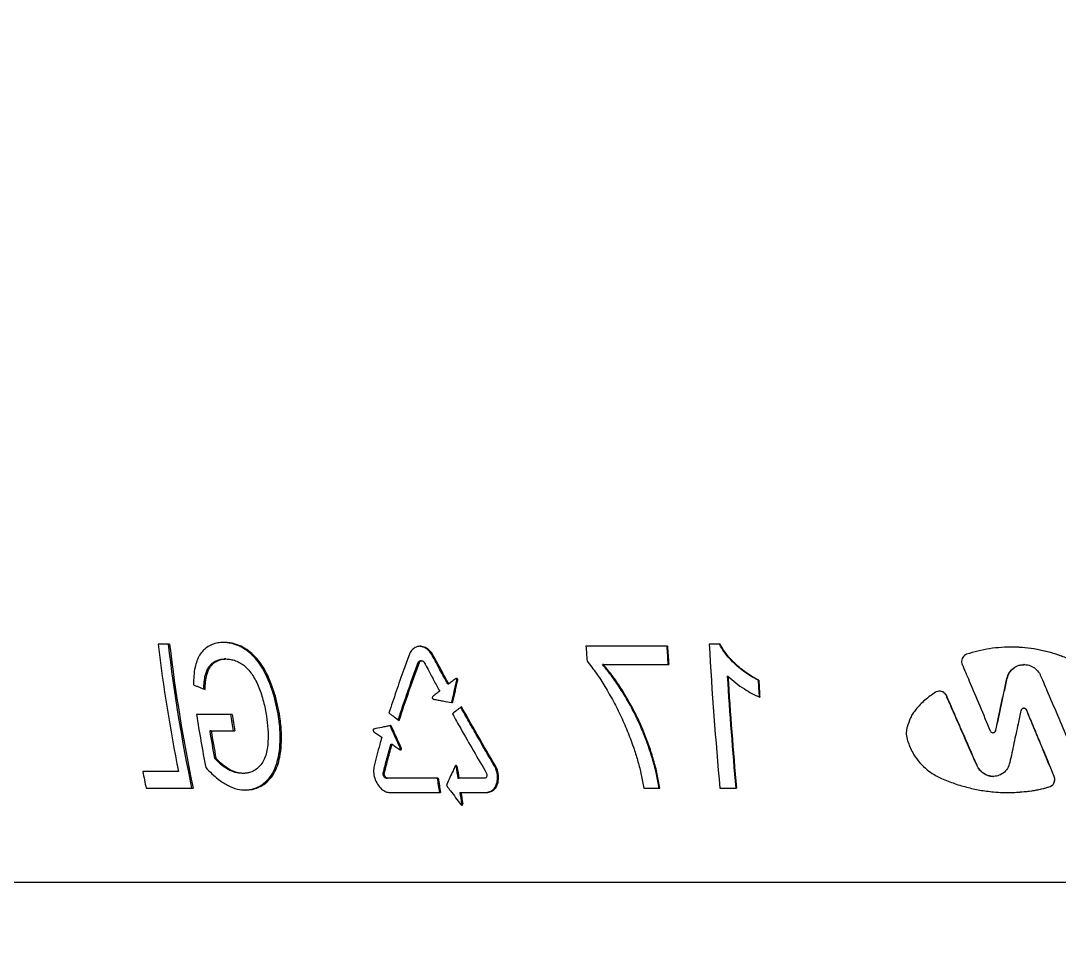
# Model space of a CAD drawing. Header units: millimetres. Extents: x 8 to 867, y 8 to 585.
# Drawn here: x 703.12 to 731.97, y 188.93 to 214.97 of the extents above; entities that cross this region are included whole.
import ezdxf

# ---------------------------------------------------------------- set-up
doc = ezdxf.new("R2010")
doc.units = ezdxf.units.MM
doc.layers.add('HATCH', color=3, linetype='Continuous')
doc.layers.add('OUTLINE', color=7, linetype='Continuous', lineweight=25)

msp = doc.modelspace()

# ---------------------------------------------------------------- hatches: boundary and pattern name
at = {"layer": 'HATCH'}
h = msp.add_hatch(dxfattribs=at)
h.set_pattern_fill('NET', color=256, angle=45, style=0)
edge = h.paths.add_edge_path(flags=0)
edge.add_spline(control_points=[(702.53334, 191.02876), (701.87228, 193.0382), (701.37378, 195.08713), (700.86983, 198.21973), (700.74266, 199.27384), (700.61491, 200.87031), (700.58295, 201.4044), (700.54056, 202.46816), (700.53004, 202.99898), (700.53004, 203.52876)], knot_values=[0, 0, 0, 0, 0.5, 0.5, 0.75, 0.75, 0.875, 0.875, 1, 1, 1, 1], weights=[1, 1, 1, 1, 1, 1, 1, 1, 1, 1], degree=3, periodic=0)
edge.add_line((700.53004, 203.52876), (700.53004, 206.52876))
edge.add_spline(control_points=[(700.53004, 206.52876), (700.53004, 206.97176), (700.54476, 207.85715), (700.58883, 208.74134), (700.61821, 209.18313)], knot_values=[0, 0, 0, 0, 0.5, 1, 1, 1, 1], weights=[1, 1, 1, 1, 1], degree=3, periodic=0)
edge.add_line((700.61821, 209.18313), (703.05964, 245.89283))
edge.add_spline(control_points=[(703.05963, 245.89283), (703.16588, 247.49034), (703.2341, 249.09658), (703.29278, 252.31523), (703.28321, 253.92087), (703.23522, 255.52289)], knot_values=[0, 0, 0, 0, 0.5, 0.5, 1, 1, 1, 1], weights=[1, 1, 1, 1, 1, 1], degree=3, periodic=0)
edge.add_line((703.23522, 255.52289), (700.57488, 344.33463))
edge.add_spline(control_points=[(700.57488, 344.33463), (700.55995, 344.83289), (700.53754, 345.83017), (700.53004, 346.82897), (700.53004, 347.32876)], knot_values=[0, 0, 0, 0, 0.5, 1, 1, 1, 1], weights=[1, 1, 1, 1, 1], degree=3, periodic=0)
edge.add_line((700.53004, 347.32876), (700.53004, 350.32876))
edge.add_spline(control_points=[(700.53004, 350.32876), (700.53004, 350.85589), (700.58334, 351.39131), (700.7921, 352.42719), (700.94642, 352.93052), (701.25336, 353.66342), (701.36894, 353.90498), (701.62235, 354.37282), (701.7603, 354.59971), (702.0586, 355.03948), (702.21977, 355.25328), (702.56041, 355.66111), (702.7397, 355.85516), (702.92772, 356.03961)], knot_values=[0, 0, 0, 0, 0.25, 0.25, 0.5, 0.5, 0.625, 0.625, 0.75, 0.75, 0.875, 0.875, 1, 1, 1, 1], weights=[1, 1, 1, 1, 1, 1, 1, 1, 1, 1, 1, 1, 1, 1], degree=3, periodic=0)
edge.add_line((702.92772, 356.03961), (709.1441, 362.13783))
edge.add_spline(control_points=[(709.14409, 362.13782), (710.45693, 363.42571), (711.57531, 364.94465), (712.41527, 366.5807), (712.84583, 367.41933), (713.20874, 368.29622), (713.49672, 369.19385), (713.7847, 370.09148), (713.9997, 371.01583), (714.13739, 371.94841)], knot_values=[0, 0, 0, 0, 0.00551722, 0.00551722, 0.00551722, 0.00831843, 0.00831843, 0.00831843, 0.01111964, 0.01111964, 0.01111964, 0.01111964], weights=[1, 1, 1, 1, 1, 1, 1, 1, 1, 1], degree=3, periodic=0)
edge.add_spline(control_points=[(714.13739, 371.94841), (714.3676, 373.5076), (714.59781, 375.0668), (714.82802, 376.62599), (716.52327, 388.10771), (718.21851, 399.58943), (719.91377, 411.07115), (720.44345, 414.65857), (720.97313, 418.246), (721.50281, 421.83342)], knot_values=[0.03009029, 0.03009029, 0.03009029, 0.03009029, 0.03481859, 0.03481859, 0.03481859, 0.06963717, 0.06963717, 0.06963717, 0.08051612, 0.08051612, 0.08051612, 0.08051612], weights=[1, 1, 1, 1, 1, 1, 1, 1, 1, 1], degree=3, periodic=0)
edge.add_line((721.50281, 421.83342), (711.96193, 421.83342))
edge.add_arc((711.96193, 418.83342), 3, 90, 179.264724)
edge.add_line((708.96218, 418.87192), (709.02061, 419.26769))
edge.add_arc((711.96193, 418.83342), 2.97321, -8.398774, 171.601226, ccw=False)
edge.add_line((714.90325, 418.39915), (707.94045, 371.24018))
edge.add_arc((701.53667, 372.18567), 6.47321, 314.450441, 351.601226, ccw=False)
edge.add_line((706.0698, 367.56473), (698.70704, 360.34188))
edge.add_arc((708.5299, 350.32876), 14.02679, 134.450441, 180)
edge.add_line((694.5031, 350.32876), (694.5031, 347.32876))
edge.add_arc((800.5299, 347.32876), 106.02679, 180, 181.7157666)
edge.add_line((694.55064, 344.15418), (697.21097, 255.34244))
edge.add_arc((603.2799, 252.52876), 93.97321, -3.8049034, 1.7157666, ccw=False)
edge.add_line((697.04597, 246.29276), (694.60456, 209.58306))
edge.add_arc((740.5299, 206.52876), 46.02679, 176.195097, 180)
edge.add_line((694.5031, 206.52876), (694.5031, 203.52876))
edge.add_arc((929.95048, 203.52876), 235.44738, 180, 183.5384484)
edge.add_line((694.95196, 188.99734), (702.53334, 191.02876))

# ---------------------------------------------------------------- linework, layer by layer
at = {"layer": 'OUTLINE'}
for p, q in [((707.25589, 197.64876), (706.93728, 197.64876)), ((708.76111, 197.70004), (708.72223, 197.70004)), ((722.55114, 197.64876), (722.24898, 197.64876)), ((721.08983, 197.59748), (718.82456, 197.59748)), ((708.82206, 197.2385), (708.78312, 197.2385)), ((714.16535, 197.14374), (714.19625, 197.14374)), ((714.25741, 197.19147), (714.2263, 197.19147)), ((719.30775, 197.08465), (719.28451, 197.08465)), ((719.30775, 197.08465), (721.12235, 197.08465)), ((730.99713, 197.08364), (730.99127, 197.08364)), ((722.75116, 196.76575), (722.76926, 196.76575)), ((714.98554, 196.54504), (715.01538, 196.54504)), ((715.23411, 196.64662), (715.26354, 196.64662)), ((723.60803, 196.64876), (723.62486, 196.64876)), ((715.09986, 196.0515), (715.12968, 196.0515)), ((728.85331, 196.174), (728.86228, 196.174)), ((708.9929, 195.70004), (708.00371, 195.70004)), ((710.32205, 195.62952), (710.28477, 195.62952)), ((731.06344, 195.81738), (731.06909, 195.81738)), ((713.39317, 195.36247), (713.42582, 195.36247)), ((708.41198, 195.2385), (708.3716, 195.2385)), ((708.41198, 195.2385), (709.06604, 195.2385)), ((730.20695, 195.25854), (730.21394, 195.25854)), ((713.40341, 194.86893), (713.43624, 194.86893)), ((713.66107, 194.76736), (713.69354, 194.76736)), ((708.54491, 194.48049), (708.50437, 194.48049)), ((715.21871, 194.23754), (715.24899, 194.23754)), ((707.5055, 194.1103), (706.51004, 194.1103)), ((709.30938, 194.05902), (709.2698, 194.05902)), ((713.27811, 193.92876), (713.31154, 193.92876)), ((714.72145, 193.92876), (713.31154, 193.92876)), ((715.26286, 193.92876), (715.29319, 193.92876)), ((716.00795, 193.92876), (715.29319, 193.92876)), ((730.13592, 193.97742), (730.14349, 193.97742)), ((706.60795, 193.64876), (707.91098, 193.64876)), ((709.36916, 193.59748), (709.32941, 193.59748)), ((720.42953, 193.64876), (720.87455, 193.64876)), ((722.54722, 193.64876), (723.00591, 193.64876)), ((731.71923, 193.69513), (731.724, 193.69513)), ((713.37714, 193.52876), (714.78274, 193.52876)), ((715.32232, 193.52876), (715.35274, 193.52876)), ((715.35274, 193.52876), (716.06531, 193.52876)), ((730.67223, 193.53038), (731.20753, 193.57681)), ((715.36999, 193.21998), (715.40048, 193.21998)), ((767.02645, 191.02876), (702.53334, 191.02876))]:
    msp.add_line(p, q, dxfattribs=at)
for centre, radius, start, end in [((754.29708, 203.43911), 47.71246, 186.970561, 191.275191), ((755.0949, 203.42657), 48.22751, 186.880742, 191.697431), ((755.07519, 203.42667), 48.1671, 186.889539, 191.712436), ((824.58071, 203.26766), 102.48588, 183.1428827, 185.3854747), ((800.9825, 203.41068), 82.36334, 184.0473019, 184.3368149), ((816.8529, 203.40531), 95.95946, 183.4698786, 183.7766905), ((816.958, 203.41867), 96.04474, 183.4747813, 183.7813224), ((828.49289, 203.21615), 105.93828, 183.4908048, 185.1815004), ((828.36859, 203.21581), 105.79614, 183.4953137, 185.1882937), ((838.75959, 203.30362), 115.3437, 183.3075717, 183.5428278), ((839.31293, 203.34439), 115.88167, 183.312391, 183.5465561), ((756.1649, 203.38707), 48.77079, 189.068519, 190.8338), ((759.134, 203.40498), 50.76845, 188.729299, 189.256657), ((758.8136, 203.35809), 50.40583, 188.738672, 189.269841), ((756.98847, 203.36283), 49.29101, 189.486996, 190.381532), ((757.0297, 203.37394), 49.2937, 189.49957, 190.394092), ((779.27888, 203.23829), 64.6894, 187.9979668, 188.2742377), ((778.54421, 203.14038), 63.91827, 188.0064574, 188.2860685), ((751.20248, 203.35024), 45.6376, 191.681049, 192.273389), ((776.23651, 203.14168), 62.23201, 188.513444, 188.8860025), ((776.68792, 203.21923), 62.65905, 188.5266994, 188.8967307), ((777.88045, 203.02898), 63.27538, 188.6350892, 188.9180038), ((777.51199, 202.98088), 62.8738, 188.6463334, 188.9310643)]:
    msp.add_arc(centre, radius, start, end, dxfattribs=at)
for points, knots in [([(708.76111, 197.70004), (708.70579, 197.69604), (708.59508, 197.68803), (708.43666, 197.64459), (708.29748, 197.57085), (708.18035, 197.46977), (708.08474, 197.34697), (708.01165, 197.19045), (707.95752, 196.99765), (707.92708, 196.77154), (707.92127, 196.60483), (707.91836, 196.52135)], [0, 0, 0, 0, 0.120141612, 0.240478519, 0.360016674, 0.459342445, 0.558459125, 0.65842212, 0.758503262, 0.879075652, 1, 1, 1, 1]), ([(710.28477, 195.62952), (710.26542, 195.73908), (710.22667, 195.95848), (710.14039, 196.28348), (710.03339, 196.58579), (709.90808, 196.85993), (709.76576, 197.10217), (709.59874, 197.30852), (709.4094, 197.4775), (709.20405, 197.59834), (709.01631, 197.66579), (708.86341, 197.69304), (708.78254, 197.69678), (708.74603, 197.69846)], [0, 0, 0, 0, 0.10440046, 0.20907123, 0.3131782, 0.40502301, 0.49667025, 0.589314, 0.6819526, 0.78220175, 0.88256963, 0.94699895, 1, 1, 1, 1]), ([(710.32205, 195.62952), (710.30265, 195.73924), (710.2638, 195.95897), (710.17733, 196.28446), (710.07021, 196.58696), (709.94488, 196.86103), (709.80271, 197.10297), (709.63588, 197.3091), (709.44681, 197.47786), (709.24184, 197.59849), (709.05446, 197.66598), (708.89394, 197.69419), (708.8054, 197.69809), (708.76111, 197.70004)], [0, 0, 0, 0, 0.10344585, 0.20715819, 0.31030936, 0.40106504, 0.49162382, 0.58316916, 0.67470943, 0.77368792, 0.87278148, 0.93636257, 1, 1, 1, 1]), ([(723.60803, 196.64876), (723.53062, 196.69094), (723.37529, 196.77558), (723.16668, 196.92264), (722.97932, 197.08029), (722.81232, 197.24759), (722.65505, 197.43289), (722.57385, 197.57634), (722.53286, 197.64876)], [0, 0, 0, 0, 0.17945006, 0.36006814, 0.51575381, 0.67262333, 0.83473412, 1, 1, 1, 1]), ([(723.62486, 196.64876), (723.54761, 196.69091), (723.3926, 196.77548), (723.18435, 196.92248), (722.9972, 197.0801), (722.83033, 197.24749), (722.6732, 197.43286), (722.59209, 197.57633), (722.55114, 197.64876)], [0, 0, 0, 0, 0.179256657, 0.359684145, 0.515457163, 0.67242394, 0.834633504, 1, 1, 1, 1]), ([(713.91068, 197.35036), (713.86148, 197.21588), (713.73844, 196.87961), (713.55008, 196.34204), (713.4174, 195.93945), (713.35105, 195.73812)], [0, 0, 0, 0, 0.24990356, 0.62488262, 1, 1, 1, 1]), ([(714.58349, 197.33794), (714.55374, 197.38422), (714.49419, 197.47685), (714.36825, 197.56534), (714.23521, 197.60027), (714.10753, 197.5795), (713.99883, 197.50686), (713.93825, 197.41927), (713.91531, 197.36194), (713.91068, 197.35036)], [0, 0, 0, 0, 0.16381392, 0.32792685, 0.48966281, 0.64401621, 0.80010846, 0.95963737, 1, 1, 1, 1]), ([(714.55322, 197.33794), (714.52344, 197.38395), (714.46382, 197.47605), (714.3414, 197.56578), (714.25553, 197.58091), (714.2149, 197.58807)], [0, 0, 0, 0, 0.34461202, 0.68984361, 1, 1, 1, 1]), ([(714.98554, 196.54504), (714.91292, 196.6771), (714.80399, 196.8752), (714.66028, 197.13956), (714.5889, 197.27181), (714.55322, 197.33794)], [0, 0, 0, 0, 0.49996326, 0.74997404, 1, 1, 1, 1]), ([(715.01538, 196.54504), (714.94283, 196.6771), (714.834, 196.8752), (714.69044, 197.13956), (714.61914, 197.27181), (714.58349, 197.33794)], [0, 0, 0, 0, 0.49996369, 0.74997223, 1, 1, 1, 1]), ([(729.39843, 197.37062), (729.37679, 197.36066), (729.33351, 197.34072), (729.28646, 197.28551), (729.26064, 197.21898), (729.25685, 197.14962), (729.27071, 197.10705), (729.27713, 197.08732)], [0, 0, 0, 0, 0.20638897, 0.412842, 0.6173887, 0.82263699, 1, 1, 1, 1]), ([(732.30969, 197.20715), (732.20843, 197.24982), (732.0059, 197.33513), (731.68759, 197.43302), (731.36027, 197.507), (731.02852, 197.55319), (730.69829, 197.57172), (730.36859, 197.56365), (730.03871, 197.52748), (729.71241, 197.46563), (729.5024, 197.40208), (729.39843, 197.37062)], [0, 0, 0, 0, 0.10967647, 0.21935048, 0.33221804, 0.44508451, 0.55458175, 0.66407945, 0.77678997, 0.88950117, 1, 1, 1, 1]), ([(732.30599, 197.20715), (732.20443, 197.24988), (732.00133, 197.33532), (731.68215, 197.43313), (731.35391, 197.50765), (731.02137, 197.55182), (730.77894, 197.57046), (730.64972, 197.56645), (730.62947, 197.56582)], [0, 0, 0, 0, 0.19075916, 0.38151497, 0.57782551, 0.77413407, 0.96459284, 1, 1, 1, 1]), ([(708.2045, 196.40705), (708.20805, 196.47194), (708.21543, 196.60665), (708.24252, 196.77851), (708.28676, 196.91465), (708.33893, 197.01265), (708.4042, 197.08992), (708.48237, 197.1542), (708.57296, 197.2038), (708.67561, 197.2334), (708.74738, 197.2368), (708.78312, 197.2385)], [0, 0, 0, 0, 0.13701253, 0.28441795, 0.37940879, 0.47432187, 0.56871809, 0.66325077, 0.77581537, 0.88835884, 1, 1, 1, 1]), ([(708.24353, 196.39155), (708.24729, 196.46169), (708.25481, 196.60169), (708.28243, 196.77864), (708.32661, 196.91478), (708.37869, 197.01278), (708.4439, 197.09005), (708.52196, 197.15432), (708.61243, 197.20389), (708.71486, 197.23341), (708.78645, 197.23681), (708.82206, 197.2385)], [0, 0, 0, 0, 0.14656011, 0.29252619, 0.38650929, 0.48041365, 0.57381229, 0.66734495, 0.77861629, 0.88986762, 1, 1, 1, 1]), ([(708.82206, 197.2385), (708.86655, 197.23542), (708.9556, 197.22927), (709.0917, 197.19571), (709.22417, 197.1335), (709.3489, 197.04269), (709.46384, 196.92883), (709.56587, 196.78789), (709.65961, 196.62835), (709.71087, 196.50972), (709.73735, 196.44844)], [0, 0, 0, 0, 0.130414084, 0.261000983, 0.390524341, 0.510871657, 0.631010219, 0.751138096, 0.87145082, 1, 1, 1, 1]), ([(713.60883, 195.55033), (713.69609, 195.81235), (713.82806, 196.20859), (714.0168, 196.73998), (714.11583, 197.00914), (714.16535, 197.14374)], [0, 0, 0, 0, 0.49391971, 0.74694066, 1, 1, 1, 1]), ([(713.63473, 195.5315), (713.72384, 195.79979), (713.85754, 196.2023), (714.04804, 196.73997), (714.14684, 197.00914), (714.19625, 197.14374)], [0, 0, 0, 0, 0.4998329, 0.74989581, 1, 1, 1, 1]), ([(714.16535, 197.14374), (714.17018, 197.15317), (714.17986, 197.17209), (714.20235, 197.18893), (714.21926, 197.19027), (714.22668, 197.19085)], [0, 0, 0, 0, 0.35862925, 0.7188114, 1, 1, 1, 1]), ([(714.19625, 197.14374), (714.20106, 197.15324), (714.21071, 197.17229), (714.23419, 197.18888), (714.26026, 197.1932), (714.28588, 197.18653), (714.30924, 197.17), (714.3228, 197.15276), (714.32867, 197.14243), (714.32932, 197.14128)], [0, 0, 0, 0, 0.176720165, 0.354208285, 0.512893144, 0.666555766, 0.820632454, 0.979958059, 1, 1, 1, 1]), ([(714.32932, 197.14128), (714.36501, 197.07516), (714.45423, 196.90986), (714.59817, 196.64553), (714.70721, 196.44743), (714.76174, 196.34838)], [0, 0, 0, 0, 0.2499766, 0.62497193, 1, 1, 1, 1]), ([(718.85499, 197.18241), (718.94351, 197.06938), (719.12129, 196.84237), (719.36025, 196.46217), (719.58984, 196.06044), (719.80537, 195.63373), (719.99945, 195.19209), (720.10767, 194.88835), (720.16192, 194.7361)], [0, 0, 0, 0, 0.156330143, 0.313969546, 0.483444949, 0.653646451, 0.82638118, 1, 1, 1, 1]), ([(720.85281, 193.64876), (720.83184, 193.77887), (720.78987, 194.03916), (720.68527, 194.4288), (720.56221, 194.81742), (720.41455, 195.21144), (720.23916, 195.60386), (720.03562, 195.99537), (719.8098, 196.37679), (719.56293, 196.74621), (719.37709, 196.97212), (719.28451, 197.08465)], [0, 0, 0, 0, 0.104748, 0.20954711, 0.31688602, 0.42419851, 0.53804062, 0.65188685, 0.76823814, 0.88454448, 1, 1, 1, 1]), ([(720.87455, 193.64876), (720.85353, 193.77905), (720.81147, 194.03971), (720.70671, 194.42992), (720.58348, 194.81911), (720.4356, 195.2137), (720.25993, 195.60671), (720.05606, 195.99881), (719.82992, 196.38085), (719.58374, 196.74893), (719.39906, 196.97358), (719.30775, 197.08465)], [0, 0, 0, 0, 0.10492445, 0.20990086, 0.31742087, 0.4249137, 0.53895015, 0.65299272, 0.76954953, 0.88606089, 1, 1, 1, 1]), ([(729.27713, 197.08732), (729.3421, 196.93338), (729.50455, 196.54845), (729.76438, 195.93367), (729.95867, 195.47392), (730.05583, 195.24399)], [0, 0, 0, 0, 0.24989513, 0.62487358, 1, 1, 1, 1]), ([(730.52048, 196.70107), (730.53847, 196.75611), (730.57448, 196.86631), (730.69469, 196.99217), (730.83916, 197.07146), (730.94364, 197.07777), (730.99181, 197.08067)], [0, 0, 0, 0, 0.26394317, 0.52846579, 0.782605, 1, 1, 1, 1]), ([(730.52689, 196.70107), (730.54486, 196.75607), (730.58086, 196.86617), (730.70098, 196.99332), (730.85148, 197.0714), (731.01674, 197.09244), (731.17805, 197.05791), (731.31951, 196.97293), (731.40989, 196.86959), (731.44471, 196.79735), (731.45585, 196.77425)], [0, 0, 0, 0, 0.14052564, 0.2813661, 0.41651891, 0.54793574, 0.6769355, 0.80637099, 0.93806031, 1, 1, 1, 1]), ([(722.76926, 196.76575), (722.84034, 196.69926), (722.98248, 196.56632), (723.21088, 196.41364), (723.4318, 196.27746), (723.57923, 196.20989), (723.65319, 196.176)], [0, 0, 0, 0, 0.27064001, 0.54118815, 0.76984826, 1, 1, 1, 1]), ([(731.45585, 196.77425), (731.52312, 196.61666), (731.69135, 196.22259), (731.95942, 195.59326), (732.15885, 195.12271), (732.25859, 194.88738)], [0, 0, 0, 0, 0.2498858, 0.62486535, 1, 1, 1, 1]), ([(707.91836, 196.52135), (707.94578, 196.51032), (708.00063, 196.48826), (708.10877, 196.44498), (708.19006, 196.41275), (708.24353, 196.39155)], [0, 0, 0, 0, 0.2550529, 0.51011358, 1, 1, 1, 1]), ([(715.21336, 196.69685), (715.1966, 196.68405), (715.16306, 196.65844), (715.09699, 196.60783), (715.04786, 196.57003), (715.01538, 196.54504)], [0, 0, 0, 0, 0.25310421, 0.5062395, 1, 1, 1, 1]), ([(715.09986, 196.0515), (715.12176, 196.15062), (715.15461, 196.29929), (715.1997, 196.49771), (715.22264, 196.59698), (715.23411, 196.64662)], [0, 0, 0, 0, 0.49998222, 0.74998723, 1, 1, 1, 1]), ([(715.12968, 196.0515), (715.15151, 196.15062), (715.18426, 196.29929), (715.22923, 196.49771), (715.2521, 196.59698), (715.26354, 196.64662)], [0, 0, 0, 0, 0.49998332, 0.74998854, 1, 1, 1, 1]), ([(715.26354, 196.64662), (715.26412, 196.65179), (715.26516, 196.66105), (715.26234, 196.67495), (715.2558, 196.68709), (715.24679, 196.69628), (715.23649, 196.70185), (715.22584, 196.70269), (715.21823, 196.69987), (715.2141, 196.69731), (715.21336, 196.69685)], [0, 0, 0, 0, 0.16383549, 0.29280779, 0.42207761, 0.58043058, 0.69884206, 0.81762077, 0.96760301, 1, 1, 1, 1]), ([(715.23411, 196.64662), (715.23469, 196.65179), (715.23572, 196.66102), (715.23293, 196.67499), (715.22633, 196.68687), (715.21962, 196.69472), (715.21487, 196.69706), (715.21423, 196.69737)], [0, 0, 0, 0, 0.27088054, 0.48384346, 0.69729531, 0.95925426, 1, 1, 1, 1]), ([(730.20695, 195.25854), (730.25827, 195.49838), (730.33525, 195.85818), (730.44047, 196.33944), (730.49381, 196.58053), (730.52048, 196.70107)], [0, 0, 0, 0, 0.499907245, 0.74994185, 1, 1, 1, 1]), ([(730.21394, 195.25854), (730.26516, 195.49838), (730.342, 195.85818), (730.44702, 196.33944), (730.50027, 196.58053), (730.52689, 196.70107)], [0, 0, 0, 0, 0.499904918, 0.749943609, 1, 1, 1, 1]), ([(709.73735, 196.44844), (709.76145, 196.38437), (709.80968, 196.25614), (709.8668, 196.0567), (709.914, 195.85433), (709.93633, 195.71853), (709.94754, 195.65036)], [0, 0, 0, 0, 0.24960985, 0.49953688, 0.74881951, 1, 1, 1, 1]), ([(714.56815, 196.19657), (714.56495, 196.19301), (714.55938, 196.18683), (714.55554, 196.17408), (714.55577, 196.16025), (714.55938, 196.14663), (714.56619, 196.13486), (714.57556, 196.12626), (714.58305, 196.12365), (714.58729, 196.12216)], [0, 0, 0, 0, 0.17325545, 0.3010478, 0.42895417, 0.59656089, 0.71833716, 0.84039118, 1, 1, 1, 1]), ([(714.76174, 196.34838), (714.74532, 196.33556), (714.71249, 196.30992), (714.64788, 196.25932), (714.59987, 196.22153), (714.56815, 196.19657)], [0, 0, 0, 0, 0.25336606, 0.50673173, 1, 1, 1, 1]), ([(728.53913, 196.31509), (728.48671, 196.28132), (728.38188, 196.21377), (728.19031, 196.06145), (728.06804, 195.927), (727.98755, 195.8385)], [0, 0, 0, 0, 0.25469518, 0.50939815, 1, 1, 1, 1]), ([(728.86228, 196.174), (728.85248, 196.19922), (728.83287, 196.24972), (728.77489, 196.30728), (728.70511, 196.34093), (728.63211, 196.34823), (728.57612, 196.33512), (728.54754, 196.31964), (728.53913, 196.31509)], [0, 0, 0, 0, 0.19708888, 0.39470133, 0.5787302, 0.75511364, 0.92795617, 1, 1, 1, 1]), ([(728.85331, 196.174), (728.84351, 196.19924), (728.82389, 196.24979), (728.76591, 196.30673), (728.69943, 196.34076), (728.65401, 196.34243), (728.63362, 196.34319)], [0, 0, 0, 0, 0.27033455, 0.54137837, 0.79411603, 1, 1, 1, 1]), ([(714.58729, 196.12216), (714.63067, 196.11407), (714.71742, 196.0979), (714.88758, 196.0663), (715.01498, 196.04277), (715.09855, 196.02733)], [0, 0, 0, 0, 0.25595682, 0.51191675, 1, 1, 1, 1]), ([(715.08445, 196.02994), (715.08652, 196.03097), (715.09141, 196.0334), (715.09677, 196.04121), (715.09883, 196.04808), (715.09986, 196.0515)], [0, 0, 0, 0, 0.26874857, 0.63514796, 1, 1, 1, 1]), ([(715.09855, 196.02733), (715.10322, 196.02729), (715.11109, 196.02722), (715.12061, 196.03295), (715.12663, 196.04114), (715.12866, 196.04805), (715.12968, 196.0515)], [0, 0, 0, 0, 0.326998109, 0.551442923, 0.775991771, 1, 1, 1, 1]), ([(715.36728, 195.9123), (715.34576, 195.89567), (715.30272, 195.86242), (715.21822, 195.79687), (715.15553, 195.74794), (715.11415, 195.71564)], [0, 0, 0, 0, 0.25371211, 0.50742001, 1, 1, 1, 1]), ([(716.27844, 194.27269), (716.11967, 194.54541), (715.88146, 194.95457), (715.5723, 195.49618), (715.42094, 195.76477), (715.34674, 195.89643)], [0, 0, 0, 0, 0.50470788, 0.75721401, 1, 1, 1, 1]), ([(716.30707, 194.27269), (716.14844, 194.54541), (715.91045, 194.95457), (715.59857, 195.50146), (715.44438, 195.77534), (715.36728, 195.9123)], [0, 0, 0, 0, 0.499832515, 0.749895762, 1, 1, 1, 1]), ([(729.68059, 194.28672), (729.54311, 194.60034), (729.33685, 195.07087), (729.0607, 195.7006), (728.92245, 196.01619), (728.85331, 196.174)], [0, 0, 0, 0, 0.49980931, 0.74988133, 1, 1, 1, 1]), ([(729.68848, 194.28672), (729.55118, 194.60034), (729.34519, 195.07086), (729.0694, 195.70059), (728.93132, 196.01619), (728.86228, 196.174)], [0, 0, 0, 0, 0.49980887, 0.74988037, 1, 1, 1, 1]), ([(709.94754, 195.65036), (709.96299, 195.53083), (709.99382, 195.29217), (709.99864, 194.98735), (709.97308, 194.74424), (709.93037, 194.55913), (709.86284, 194.39646), (709.76759, 194.25883), (709.64648, 194.156), (709.52369, 194.09244), (709.40904, 194.06587), (709.34262, 194.0613), (709.30938, 194.05902)], [0, 0, 0, 0, 0.15148632, 0.30246882, 0.39298944, 0.48338185, 0.57469233, 0.66591364, 0.76759112, 0.86932003, 0.93459982, 1, 1, 1, 1]), ([(709.35056, 193.59976), (709.40337, 193.60363), (709.51627, 193.6119), (709.68132, 193.66244), (709.84442, 193.75062), (709.99233, 193.88144), (710.12069, 194.05394), (710.21821, 194.26845), (710.29055, 194.53469), (710.32901, 194.8509), (710.33164, 195.15742), (710.3121, 195.41871), (710.29388, 195.55923), (710.28477, 195.62952)], [0, 0, 0, 0, 0.07874302, 0.16830619, 0.25737887, 0.35051074, 0.44353752, 0.53692652, 0.63039137, 0.74770232, 0.8651589, 0.93255082, 1, 1, 1, 1]), ([(709.36916, 193.59748), (709.42888, 193.60172), (709.54849, 193.61022), (709.71982, 193.66205), (709.88244, 193.75009), (710.0301, 193.88056), (710.15831, 194.05285), (710.25573, 194.26708), (710.32803, 194.53314), (710.36647, 194.8493), (710.3691, 195.15612), (710.34951, 195.41794), (710.33121, 195.55898), (710.32205, 195.62952)], [0, 0, 0, 0, 0.08813617, 0.1765073, 0.26439579, 0.35653321, 0.44856664, 0.54095479, 0.63342056, 0.74962917, 0.86598461, 0.93296485, 1, 1, 1, 1]), ([(713.35105, 195.73812), (713.37494, 195.72067), (713.42272, 195.68575), (713.51718, 195.61688), (713.58798, 195.56546), (713.63473, 195.5315)], [0, 0, 0, 0, 0.25354763, 0.50709281, 1, 1, 1, 1]), ([(715.11415, 195.71564), (715.19132, 195.57879), (715.38429, 195.2366), (715.69752, 194.68983), (715.9363, 194.28066), (716.05571, 194.07603)], [0, 0, 0, 0, 0.24989967, 0.624880759, 1, 1, 1, 1]), ([(727.98755, 195.8385), (727.9604, 195.80117), (727.90609, 195.72653), (727.81659, 195.56574), (727.7743, 195.43435), (727.74625, 195.34721)], [0, 0, 0, 0, 0.25191753, 0.50384006, 1, 1, 1, 1]), ([(730.9098, 195.80283), (730.88339, 195.68226), (730.81734, 195.38081), (730.71345, 194.89954), (730.63739, 194.53977), (730.59936, 194.35986)], [0, 0, 0, 0, 0.2499389, 0.62492773, 1, 1, 1, 1]), ([(731.06909, 195.81738), (731.06343, 195.82665), (731.05209, 195.84523), (731.02523, 195.86346), (730.99605, 195.87058), (730.96812, 195.86757), (730.94342, 195.85585), (730.92361, 195.83628), (730.91367, 195.81718), (730.9105, 195.8054), (730.9098, 195.80283)], [0, 0, 0, 0, 0.15212465, 0.30491245, 0.44096377, 0.56717892, 0.69553335, 0.82445106, 0.96172572, 1, 1, 1, 1]), ([(731.06344, 195.81738), (731.05777, 195.82671), (731.04641, 195.84539), (731.01959, 195.86282), (730.99764, 195.87011), (730.98662, 195.86871), (730.98515, 195.86852)], [0, 0, 0, 0, 0.329235165, 0.65989076, 0.95477357, 1, 1, 1, 1]), ([(731.83065, 193.97383), (731.70361, 194.28015), (731.51301, 194.73973), (731.25658, 195.3549), (731.12783, 195.66321), (731.06344, 195.81738)], [0, 0, 0, 0, 0.49982008, 0.74988935, 1, 1, 1, 1]), ([(731.83523, 193.97383), (731.70837, 194.28015), (731.51804, 194.73972), (731.26196, 195.35489), (731.13338, 195.66321), (731.06909, 195.81738)], [0, 0, 0, 0, 0.49981946, 0.7498881, 1, 1, 1, 1]), ([(713.39063, 195.38664), (713.35098, 195.37852), (713.27166, 195.36227), (713.11817, 195.33066), (713.00507, 195.30717), (712.9311, 195.2918)], [0, 0, 0, 0, 0.25703149, 0.51406715, 1, 1, 1, 1]), ([(713.39317, 195.36247), (713.39044, 195.3671), (713.38575, 195.37504), (713.37897, 195.38208), (713.37557, 195.38334), (713.37522, 195.38348)], [0, 0, 0, 0, 0.55619089, 0.95357329, 1, 1, 1, 1]), ([(713.42582, 195.36247), (713.4231, 195.36722), (713.41845, 195.37536), (713.40912, 195.38366), (713.39974, 195.38743), (713.39368, 195.38691), (713.39063, 195.38664)], [0, 0, 0, 0, 0.316852308, 0.543019065, 0.769967532, 1, 1, 1, 1]), ([(713.66107, 194.76736), (713.61612, 194.86646), (713.54869, 195.01511), (713.45961, 195.21354), (713.41532, 195.31283), (713.39317, 195.36247)], [0, 0, 0, 0, 0.49998187, 0.74998745, 1, 1, 1, 1]), ([(713.69354, 194.76736), (713.64862, 194.86646), (713.58124, 195.01511), (713.49221, 195.21354), (713.44795, 195.31283), (713.42582, 195.36247)], [0, 0, 0, 0, 0.49998371, 0.74998857, 1, 1, 1, 1]), ([(727.74625, 195.34721), (727.73947, 195.31562), (727.7259, 195.25244), (727.72037, 195.12341), (727.74297, 195.02875), (727.75789, 194.96627)], [0, 0, 0, 0, 0.25361112, 0.50731173, 1, 1, 1, 1]), ([(712.9311, 195.2918), (712.92713, 195.29009), (712.92037, 195.28717), (712.9138, 195.27766), (712.91072, 195.26556), (712.91081, 195.25189), (712.91447, 195.23813), (712.92133, 195.22627), (712.92775, 195.22056), (712.93128, 195.21741)], [0, 0, 0, 0, 0.17417952, 0.29675622, 0.41928493, 0.58873883, 0.71617786, 0.84378709, 1, 1, 1, 1]), ([(712.93128, 195.21741), (712.9498, 195.20455), (712.98683, 195.17882), (713.05982, 195.12822), (713.11442, 195.09047), (713.1504, 195.0656)], [0, 0, 0, 0, 0.25425469, 0.50850637, 1, 1, 1, 1]), ([(713.1504, 195.0656), (713.13224, 194.99946), (713.08684, 194.83411), (713.0164, 194.56976), (712.96573, 194.37172), (712.94039, 194.27269)], [0, 0, 0, 0, 0.24997868, 0.62497318, 1, 1, 1, 1]), ([(730.05583, 195.24399), (730.0612, 195.23459), (730.07198, 195.21575), (730.09817, 195.19677), (730.12687, 195.18886), (730.15434, 195.19111), (730.17875, 195.2019), (730.19853, 195.22051), (730.20968, 195.24066), (730.21289, 195.25415), (730.21394, 195.25854)], [0, 0, 0, 0, 0.14941615, 0.29949939, 0.43249051, 0.55448934, 0.67804737, 0.8030338, 0.93578396, 1, 1, 1, 1]), ([(730.12704, 195.19092), (730.13368, 195.19106), (730.14926, 195.19137), (730.17172, 195.2021), (730.19156, 195.2205), (730.2027, 195.24072), (730.20591, 195.25418), (730.20695, 195.25854)], [0, 0, 0, 0, 0.17130605, 0.40165262, 0.63449907, 0.88153649, 1, 1, 1, 1]), ([(713.19167, 194.07603), (713.22583, 194.20806), (713.27708, 194.4061), (713.34849, 194.67049), (713.38511, 194.80278), (713.40341, 194.86893)], [0, 0, 0, 0, 0.499962128, 0.749976346, 1, 1, 1, 1]), ([(713.22516, 194.07603), (713.25921, 194.20806), (713.31029, 194.4061), (713.38148, 194.67049), (713.41798, 194.80278), (713.43624, 194.86893)], [0, 0, 0, 0, 0.49996302, 0.74997665, 1, 1, 1, 1]), ([(713.43624, 194.86893), (713.45504, 194.85606), (713.49263, 194.8303), (713.56662, 194.77969), (713.62195, 194.74196), (713.65838, 194.71712)], [0, 0, 0, 0, 0.254538756, 0.509099123, 1, 1, 1, 1]), ([(713.65644, 194.71867), (713.65843, 194.72084), (713.66314, 194.72596), (713.66658, 194.73754), (713.66624, 194.75237), (713.66294, 194.76195), (713.66107, 194.76736)], [0, 0, 0, 0, 0.19676068, 0.46497399, 0.69807472, 1, 1, 1, 1]), ([(713.65838, 194.71712), (713.66255, 194.71506), (713.6696, 194.71157), (713.67974, 194.71177), (713.68815, 194.71628), (713.69504, 194.72517), (713.6991, 194.73742), (713.6987, 194.75236), (713.6954, 194.76195), (713.69354, 194.76736)], [0, 0, 0, 0, 0.1640326, 0.27722806, 0.39073643, 0.54095518, 0.69384895, 0.82716856, 1, 1, 1, 1]), ([(727.75789, 194.96627), (727.80096, 194.85462), (727.87713, 194.65719), (728.05303, 194.40276), (728.23798, 194.20827), (728.44269, 194.04953), (728.58762, 193.9763), (728.66097, 193.93924)], [0, 0, 0, 0, 0.25584117, 0.45242306, 0.65476936, 0.82528982, 1, 1, 1, 1]), ([(709.2698, 194.05902), (709.20692, 194.06411), (709.07913, 194.07446), (708.88307, 194.16656), (708.68707, 194.2926), (708.56585, 194.41726), (708.50437, 194.48049)], [0, 0, 0, 0, 0.24169711, 0.49119428, 0.7419606, 1, 1, 1, 1]), ([(709.30938, 194.05902), (709.24672, 194.06409), (709.11936, 194.07441), (708.92367, 194.16627), (708.72776, 194.29232), (708.60644, 194.41717), (708.54491, 194.48049)], [0, 0, 0, 0, 0.24118369, 0.49014553, 0.74141095, 1, 1, 1, 1]), ([(720.16192, 194.7361), (720.19938, 194.61968), (720.27565, 194.38266), (720.36252, 194.01866), (720.40716, 193.77223), (720.42953, 193.64876)], [0, 0, 0, 0, 0.32508304, 0.66185986, 1, 1, 1, 1]), ([(708.26337, 194.22008), (708.31925, 194.16169), (708.43133, 194.04459), (708.6326, 193.87343), (708.86958, 193.71891), (709.12777, 193.61471), (709.29335, 193.60289), (709.36916, 193.59748)], [0, 0, 0, 0, 0.16363071, 0.32822187, 0.5599442, 0.79853933, 1, 1, 1, 1]), ([(712.94039, 194.27269), (712.93174, 194.21762), (712.91444, 194.10749), (712.94919, 193.92469), (713.02575, 193.75553), (713.13739, 193.62234), (713.26123, 193.54209), (713.34096, 193.53292), (713.37714, 193.52876)], [0, 0, 0, 0, 0.17510285, 0.35015415, 0.52981026, 0.70363739, 0.86553378, 1, 1, 1, 1]), ([(715.1898, 194.26211), (715.17013, 194.2197), (715.12093, 194.11367), (715.04332, 193.94407), (714.98618, 193.81691), (714.9576, 193.75333)], [0, 0, 0, 0, 0.24998817, 0.62498726, 1, 1, 1, 1]), ([(715.24899, 194.23754), (715.24733, 194.24407), (715.24466, 194.25454), (715.23615, 194.26679), (715.22708, 194.27377), (715.21743, 194.27764), (715.2079, 194.27819), (715.19889, 194.27431), (715.19325, 194.26802), (715.1905, 194.26331), (715.1898, 194.26211)], [0, 0, 0, 0, 0.20450733, 0.32775467, 0.45118593, 0.57565471, 0.68932582, 0.80324648, 0.94986613, 1, 1, 1, 1]), ([(715.21871, 194.23754), (715.21704, 194.24403), (715.21436, 194.25444), (715.20631, 194.26642), (715.20066, 194.27035), (715.19807, 194.27215)], [0, 0, 0, 0, 0.47302014, 0.758476, 1, 1, 1, 1]), ([(716.03601, 193.52876), (716.07782, 193.53372), (716.16144, 193.54366), (716.26448, 193.6226), (716.33791, 193.73904), (716.37447, 193.8912), (716.36526, 194.06495), (716.32125, 194.19585), (716.28488, 194.26114), (716.27844, 194.27269)], [0, 0, 0, 0, 0.14829508, 0.29661725, 0.45084443, 0.6098644, 0.78351035, 0.96168, 1, 1, 1, 1]), ([(716.06531, 193.52876), (716.10701, 193.53371), (716.1904, 193.54362), (716.29315, 193.6224), (716.36645, 193.73856), (716.40304, 193.89056), (716.39396, 194.06436), (716.35, 194.19554), (716.31355, 194.26103), (716.30707, 194.27269)], [0, 0, 0, 0, 0.147977184, 0.295979852, 0.449947365, 0.608921029, 0.782797199, 0.961329994, 1, 1, 1, 1]), ([(730.10879, 193.97905), (730.10717, 193.97887), (730.05513, 193.97329), (729.95052, 194.01041), (729.81534, 194.08983), (729.72703, 194.19241), (729.692, 194.26355), (729.68059, 194.28672)], [0, 0, 0, 0, 0.008936799, 0.286598104, 0.566823227, 0.858942802, 1, 1, 1, 1]), ([(730.59936, 194.35986), (730.58167, 194.30376), (730.54624, 194.19139), (730.4252, 194.06239), (730.27419, 193.98621), (730.11244, 193.96953), (729.95819, 194.00665), (729.82301, 194.09091), (729.73493, 194.19218), (729.69992, 194.26343), (729.68848, 194.28672)], [0, 0, 0, 0, 0.14568198, 0.29179517, 0.42895193, 0.55768552, 0.68142123, 0.80633259, 0.93668833, 1, 1, 1, 1]), ([(713.27811, 193.92876), (713.26959, 193.9301), (713.25253, 193.93279), (713.22814, 193.94987), (713.20817, 193.97452), (713.19422, 194.00505), (713.18669, 194.04077), (713.18993, 194.06372), (713.19167, 194.07603)], [0, 0, 0, 0, 0.15946319, 0.31910806, 0.47522153, 0.63449634, 0.80380079, 1, 1, 1, 1]), ([(713.31154, 193.92876), (713.30303, 193.9301), (713.28602, 193.93278), (713.2617, 193.94982), (713.24174, 193.97441), (713.22778, 194.00492), (713.22021, 194.04068), (713.22343, 194.06367), (713.22516, 194.07603)], [0, 0, 0, 0, 0.159112916, 0.318395234, 0.474290396, 0.633587031, 0.80308186, 1, 1, 1, 1]), ([(716.05571, 194.07603), (716.06118, 194.06419), (716.07212, 194.04048), (716.07524, 194.00247), (716.06764, 193.96916), (716.05085, 193.94453), (716.02963, 193.93113), (716.01438, 193.92946), (716.00795, 193.92876)], [0, 0, 0, 0, 0.188950217, 0.378303495, 0.555872671, 0.725341206, 0.884213533, 1, 1, 1, 1]), ([(728.66097, 193.93924), (728.78034, 193.889), (729.0199, 193.78818), (729.3901, 193.67571), (729.76569, 193.59279), (730.19384, 193.53605), (730.67979, 193.51682), (731.0345, 193.55672), (731.21311, 193.57681)], [0, 0, 0, 0, 0.14814811, 0.2973033, 0.44262482, 0.588954, 0.79302158, 1, 1, 1, 1]), ([(731.71923, 193.69513), (731.74003, 193.70605), (731.78162, 193.72789), (731.82502, 193.78446), (731.84821, 193.85171), (731.84896, 193.91786), (731.83598, 193.95754), (731.83065, 193.97383)], [0, 0, 0, 0, 0.2081981, 0.41631307, 0.62723194, 0.84695613, 1, 1, 1, 1]), ([(731.724, 193.69513), (731.74476, 193.70605), (731.78628, 193.72788), (731.8296, 193.78442), (731.85277, 193.85165), (731.85353, 193.91783), (731.84056, 193.95753), (731.83523, 193.97383)], [0, 0, 0, 0, 0.20798534, 0.41588819, 0.62681839, 0.84685953, 1, 1, 1, 1]), ([(714.9576, 193.75333), (714.95613, 193.74826), (714.95355, 193.73933), (714.95481, 193.72468), (714.9591, 193.71309), (714.96331, 193.70679), (714.96505, 193.70418)], [0, 0, 0, 0, 0.32646753, 0.57486156, 0.82369949, 1, 1, 1, 1]), ([(714.96505, 193.70418), (714.99691, 193.66177), (715.07655, 193.55574), (715.20447, 193.38614), (715.30086, 193.25898), (715.34906, 193.1954)], [0, 0, 0, 0, 0.24998431, 0.62498421, 1, 1, 1, 1]), ([(731.20753, 193.57681), (731.25272, 193.58408), (731.34309, 193.59861), (731.51469, 193.63496), (731.63887, 193.67149), (731.71923, 193.69513)], [0, 0, 0, 0, 0.26082326, 0.52164705, 1, 1, 1, 1]), ([(731.21311, 193.57681), (731.25829, 193.58409), (731.34866, 193.59864), (731.52, 193.635), (731.6439, 193.67152), (731.724, 193.69513)], [0, 0, 0, 0, 0.26120621, 0.52241445, 1, 1, 1, 1]), ([(715.34906, 193.1954), (715.35265, 193.1916), (715.35869, 193.18518), (715.36909, 193.17999), (715.37893, 193.17928), (715.3884, 193.18289), (715.39628, 193.19023), (715.40083, 193.20206), (715.40118, 193.21246), (715.40058, 193.21889), (715.40048, 193.21998)], [0, 0, 0, 0, 0.16428034, 0.27682082, 0.38986564, 0.52726149, 0.66783673, 0.79544933, 0.96527719, 1, 1, 1, 1]), ([(715.35964, 193.18555), (715.36172, 193.18725), (715.36638, 193.19106), (715.37027, 193.20224), (715.37071, 193.21252), (715.3701, 193.21892), (715.36999, 193.21998)], [0, 0, 0, 0, 0.23724866, 0.5311308, 0.92262241, 1, 1, 1, 1])]:
    msp.add_open_spline(points, degree=3, knots=knots, dxfattribs=at)

doc.saveas('drawing.dxf')
